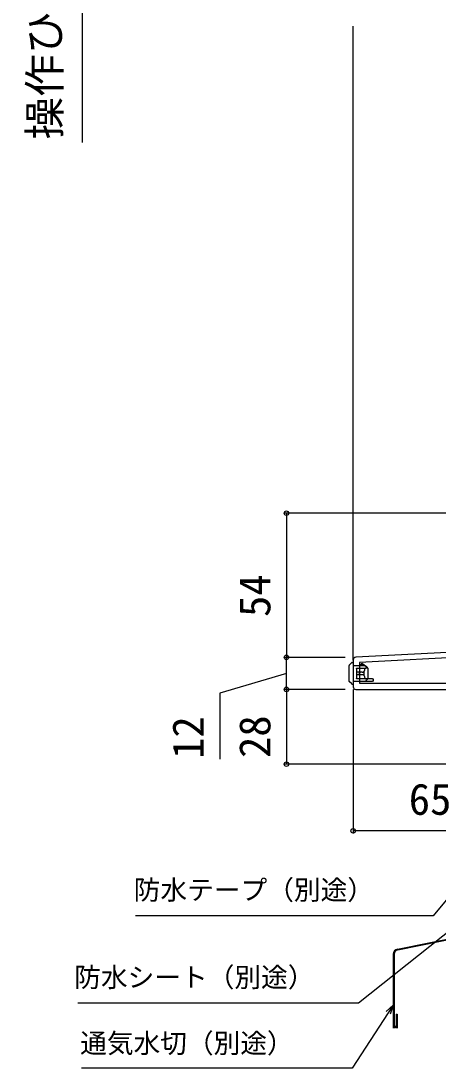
# Model space of a CAD drawing. Units: millimetres, scale not verified. Extents: x -700 to 700, y -1043 to 1035.
# Drawn here: x -61.4 to 94.8, y 75.5 to 467.8 of the extents above; entities that cross this region are included whole.
import ezdxf
from ezdxf.enums import TextEntityAlignment as Align

# ---------------------------------------------------------------- set-up
doc = ezdxf.new("R2010")
doc.units = ezdxf.units.MM
doc.header["$LTSCALE"] = 6
for name, color, linetype in [('0-2_YKK_11', 7, 'Continuous'), ('0-4_YKK_12', 2, 'Continuous'), ('0-5_YKK_13', 4, 'Continuous'), ('0-7_YKK_D', 6, 'Continuous'), ('0-A_YSS_KE', 3, 'Continuous')]:
    doc.layers.add(name, color=color, linetype=linetype)
doc.styles.add('ＭＳ ゴシック', font='')
doc.styles.get('ＭＳ ゴシック').set_extended_font_data('MS Gothic')

msp = doc.modelspace()

# ---------------------------------------------------------------- linework, layer by layer
at = {"layer": '0-2_YKK_11'}
msp.add_line((63, 228.451), (63, 218.4), dxfattribs=at)
for points in [[(114.215, 258.226), (115.207, 252.6), (110.4, 252.6), (110.4, 257.956), (110.942, 258.824), (110.623, 259.4), (108, 259.4), (108, 231.758), (63.948, 229.45)], [(64, 217.4), (124.6, 217.4), (124.6, 189.4), (128, 189.4), (128, 191.3), (127.5, 191.8), (127, 192.3), (127, 217.4), (178, 217.4), (178, 218.9), (190.5, 218.9), (190.5, 217.4), (193, 217.4), (193, 221.4), (178, 221.4)]]:
    msp.add_lwpolyline(points, dxfattribs=at)
msp.add_lwpolyline([(108, 229.756), (65.4, 227.523), (65.4, 219.8), (108, 219.8)], close=True, dxfattribs=at)
for centre, start, end in [((64, 228.451), 93.00003, 180), ((64, 218.4), 180.00001, 269.99999)]:
    msp.add_arc(centre, 1, start, end, dxfattribs=at)
at = {"layer": '0-4_YKK_12'}
msp.add_line((62.992, 228.4), (63, 465.908), dxfattribs=at)
at = {"layer": '0-5_YKK_13'}
for p, q in [((61.5, 220.476), (61.5, 226.376)), ((62.624, 227.5), (62.62, 227.495)), ((63, 226.5), (63, 220.3)), ((67.5, 226.3), (63, 226.3)), ((64.3, 225.4), (67.736, 225.4)), ((64.3, 225.296), (64.3, 225.4)), ((64.3, 225.296), (64.3, 223.9)), ((65.2, 223.9), (64.3, 223.9)), ((64.3, 223.9), (64.3, 222.9)), ((65.2, 223.9), (65.2, 222.9)), ((65.641, 223.9), (65.2, 223.9)), ((65.641, 223.9), (65.783, 223.9)), ((66.2, 223.9), (65.783, 223.9)), ((66.333, 223.9), (66.2, 223.9)), ((66.333, 223.9), (66.514, 223.9)), ((66.55, 223.9), (66.514, 223.9)), ((66.55, 223.9), (66.742, 223.9)), ((66.972, 223.9), (66.742, 223.9)), ((66.972, 223.9), (66.972, 222.9)), ((68.5, 225.4), (67.5, 226.3)), ((68.435, 225.4), (67.736, 225.4)), ((68, 226), (68, 225.85)), ((68.435, 225.4), (68.5, 225.4)), ((68.5, 225.4), (68.5, 221.4)), ((67.5, 220.4), (63, 220.4)), ((64.3, 222.9), (64.3, 221.504)), ((65.783, 222.9), (65.641, 222.9)), ((66.2, 222.9), (65.783, 222.9)), ((66.333, 222.9), (66.2, 222.9)), ((66.514, 222.9), (66.333, 222.9)), ((66.55, 222.9), (66.514, 222.9)), ((66.742, 222.9), (66.55, 222.9)), ((66.972, 222.9), (66.742, 222.9)), ((67.5, 220.4), (68.5, 221.4)), ((70.2, 220.4), (67.5, 220.4)), ((68.435, 221.4), (67.736, 221.4)), ((68.5, 221.4), (68.435, 221.4)), ((70.2, 221.4), (68.5, 221.4)), ((70.2, 221.4), (70.5, 221.4)), ((62.512, 219.388), (62.451, 219.449))]:
    msp.add_line(p, q, dxfattribs=at)
for points in [[(61.588, 226.588), (62.408, 227.408), (62.412, 227.412)], [(62.624, 227.5), (63, 227.5), (63, 226.5)], [(65.6, 226.3), (65.6, 226.9), (67.2, 226.3)], [(66.2, 226.675), (66.2, 227.2), (68, 226)], [(66.972, 223.9), (67.052, 224.094), (67.112, 224.296)], [(62.451, 219.449), (61.5, 220.4), (61.5, 220.476)], [(63, 220.3), (63, 219.3), (62.724, 219.3)], [(65.641, 222.9), (65.2, 222.9), (64.3, 222.9)], [(67.736, 221.4), (64.3, 221.4), (64.3, 221.504)], [(67.112, 222.504), (67.053, 222.702), (66.972, 222.9)], [(70.5, 221.4), (70.5, 220.7), (70.2, 220.4)]]:
    msp.add_lwpolyline(points, dxfattribs=at)
for centre, radius, start, end in [((61.8, 226.376), 0.3, 135, 180), ((62.617, 227.199), 0.295, 89.30544, 134.94469), ((62.624, 227.2), 0.3, 90, 135), ((62.724, 219.6), 0.3, 225, 270)]:
    msp.add_arc(centre, radius, start, end, dxfattribs=at)
for centre, major_axis, start_param, end_param in [((69.289, 223.4), (0, 2.9), 0.8581397, 1.2566748), ((67.736, 225.1), (0, 0.3), 6.2831853, 7.141325), ((69.289, 223.4), (0, 2.9), 1.8849178, 2.283453), ((67.736, 221.7), (0, 0.3), 2.283453, 3.1415927)]:
    msp.add_ellipse(centre, major_axis=major_axis, ratio=0.789474, start_param=start_param, end_param=end_param, dxfattribs=at)
at = {"layer": '0-7_YKK_D'}
for p, q in [((113.812, 283.406), (36.998, 283.406)), ((37.998, 283.406), (37.998, 229.404)), ((60, 229.404), (36.998, 229.404)), ((59, 229.404), (36.998, 229.404)), ((37.998, 217.404), (37.998, 229.404)), ((60, 217.404), (36.998, 217.404)), ((60, 217.404), (36.998, 217.404)), ((37.998, 217.404), (37.998, 189.4)), ((63, 217.404), (63, 163.404)), ((124.1, 189.4), (36.998, 189.4)), ((128, 164.404), (63, 164.404))]:
    msp.add_line(p, q, dxfattribs=at)
for points in [[(-63.495, 631.15), (-38.495, 618.721), (-38.495, 422.266)], [(37.998, 223.404), (12.998, 215.962), (12.998, 191.326)], [(127, 173.595), (124.831, 170.977), (93, 132.552), (-18.523, 132.552)], [(125.899, 148.359), (123.242, 146.239), (65.047, 99.801), (-40.124, 99.801)], [(78, 99.093), (76.137, 96.249), (62.575, 75.55), (-38.799, 75.55)], [(75.375, 96.748), (78, 99.093), (76.899, 95.749)]]:
    msp.add_lwpolyline(points, dxfattribs=at)
for centre in [(37.998, 283.406), (37.998, 229.404), (37.998, 229.404), (37.998, 217.404), (37.998, 217.404), (37.998, 189.4), (63, 164.404)]:
    msp.add_circle(centre, 0.85, dxfattribs=at)
at = {"layer": '0-A_YSS_KE'}
for p, q in [((79.601, 120.125), (126.329, 129.632)), ((79.671, 119.782), (126.399, 129.289)), ((78, 118.165), (78, 90.549)), ((78.35, 118.165), (78.35, 90.549)), ((79.15, 95.799), (79.15, 90.549)), ((79.15, 95.799), (79.5, 95.799)), ((79.5, 95.799), (79.5, 90.549))]:
    msp.add_line(p, q, dxfattribs=at)
for centre, radius, start, end in [((80, 118.165), 2, 101.5, 180), ((80, 118.165), 1.65, 101.5, 180), ((78.75, 91.549), 0.75, 180, 0), ((78.75, 91.549), 0.4, 180, 0)]:
    msp.add_arc(centre, radius, start, end, dxfattribs=at)

# ---------------------------------------------------------------- texts
at = {"layer": '0-7_YKK_D', "style": 'ＭＳ ゴシック'}
for s, p in [('操作ひも位置（52.5）', (-43.177, 423.402)), ('54', (35.498, 244.541)), ('12', (10.498, 191.371)), ('28', (35.498, 191.72))]:
    msp.add_text(s, height=11.73, rotation=90, dxfattribs=at).set_placement(p, align=Align.BOTTOM_LEFT)
for s, height, p in [('65', 11.73, (83.818, 166.904)), ('防水テープ（別途）', 7.331, (-19.204, 136.427)), ('防水シート（別途）', 7.331, (-41.487, 103.707)), ('通気水切（別途）', 7.331, (-39.28, 78.996))]:
    msp.add_text(s, height=height, dxfattribs=at).set_placement(p, align=Align.BOTTOM_LEFT)

doc.saveas('drawing.dxf')
